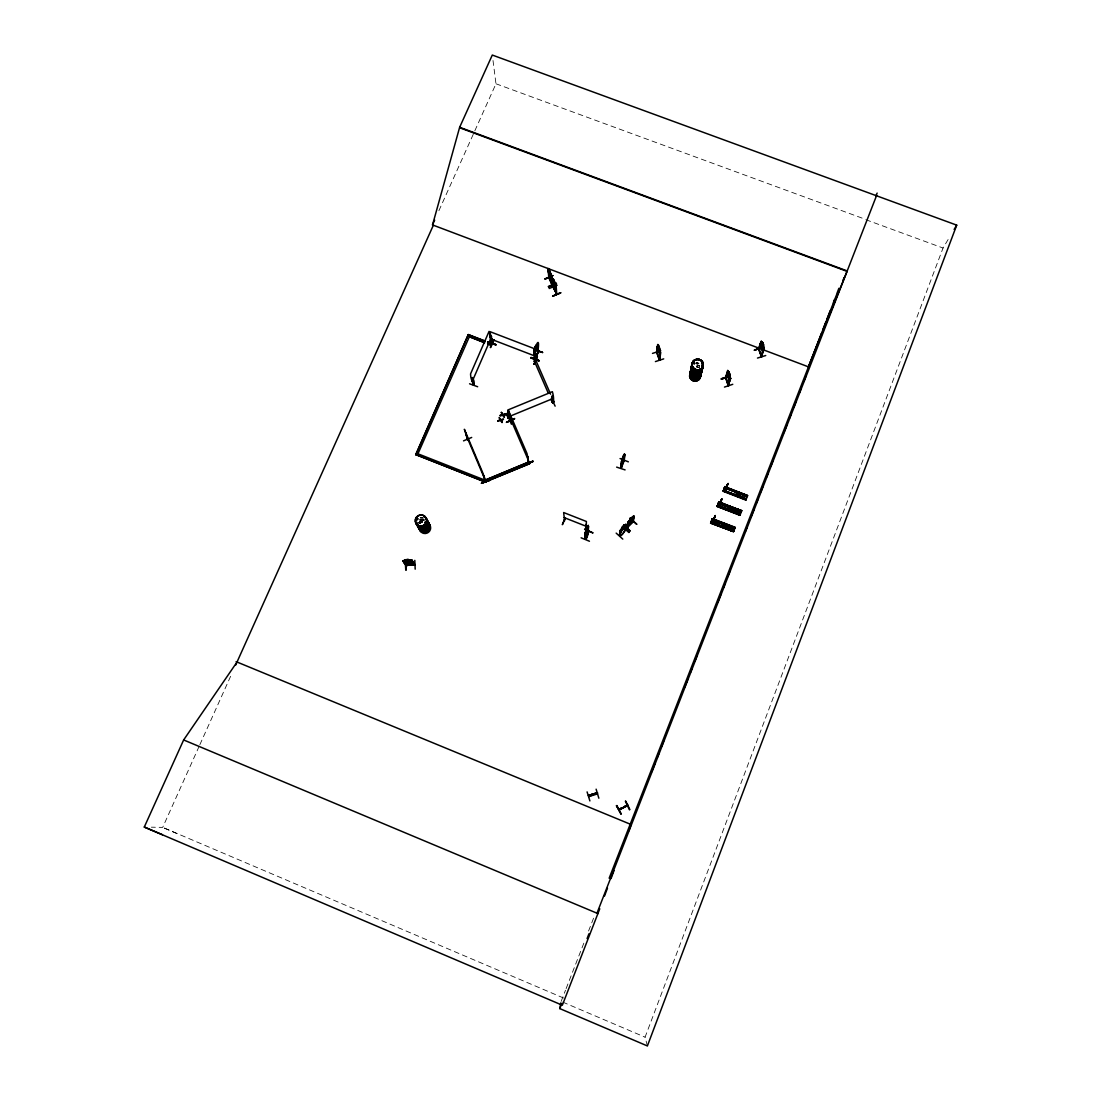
<?xml version="1.0" encoding="UTF-8"?>
<svg xmlns="http://www.w3.org/2000/svg" width="1101" height="1101" viewBox="0 0 1101 1101"><rect width="100%" height="100%" fill="white"/><g stroke="black" fill="none" stroke-linecap="round" stroke-linejoin="round"><path stroke-width="0.75" stroke-dasharray="5 3.75" d="M419.44 522.314L419.784 523.14M420.031 523.25L419.687 522.493M420.031 523.003L419.921 523.443A5.711 5.546 -25.1 0 1 422.33 521.778L419.756 523.608M647.388 1045.95L645.076 1037.17L943.034 248.028L949.874 236.591M698.364 365.312L696.961 364.844M561.125 1001.415L565.501 990.212M566.12 988.615L584.824 940.612M588.567 931.006L594.801 915.014M438.9 210.704L474.132 132.354M474.834 130.785L495.973 83.772L492.739 58.436M199.157 746.272L162.7 827.388L151.332 827.181M199.859 744.703L232.118 672.945M418.435 522.603L420.045 522.59M418.449 523.484L421.587 520.401L424.546 519.989A5.739 5.56 -25 0 0 418.504 523.553A5.643 5.477 -25 0 1 424.477 520.016M422.385 518.777L419.619 519.933A5.656 5.491 -24.9 0 1 423.816 518.805M697.373 363.013L695.887 363.027A5.67 5.409 7.8 0 1 698.805 363.371L695.915 363.055A5.574 5.326 7.8 0 1 698.805 363.33M423.197 517.47L421.655 517.511A5.698 5.519 -24.9 0 0 420.21 517.897L423.142 517.498A5.78 5.601 -24.9 0 0 420.265 517.965M423.018 520.044L424.546 520.002M495.973 83.772L865.592 219.388M865.826 219.691L943.034 248.028M563.588 998.029L162.7 827.388L179.642 834.737M562.68 1002.075L645.076 1037.17M698.406 365.188L699.685 365.972M419.385 522.411A5.643 5.477 -25 0 1 424.587 520.25M420.128 523.746A5.615 5.45 -25.1 0 1 422.44 521.998M420.018 523.622A5.711 5.546 -25.1 0 1 422.371 521.846A5.615 5.464 -25.1 0 0 420.004 523.525M419.756 520.154A5.643 5.477 -24.9 0 1 423.926 519.011M695.86 363.344A5.574 5.326 7.8 0 1 698.722 363.674M695.873 363.151A5.67 5.409 7.8 0 1 698.791 363.481M696.933 365.023A5.574 5.326 7.8 0 1 699.617 366.041M696.892 365.202A5.546 5.299 7.8 0 1 699.575 366.22M696.493 367.018A5.546 5.299 7.9 0 1 697.896 367.349M696.561 366.674A5.546 5.299 7.9 0 1 699.245 367.693M697.979 367.06L696.548 366.702A5.615 5.367 7.9 0 1 699.231 367.858L697.965 367.06"/><path stroke-width="1.5" d="M584.631 529.251L592.847 532.801M424.986 522.631L425.316 521.846M425.881 522.397L425.082 522.369M427.711 525.824L427.738 526.581M416.192 519.149L417.651 518.874M627.419 805.739L619.285 809.882M594.375 793.601L595.861 793.243L594.416 793.697M594.512 793.656L591.498 794.564M551.78 284.196L552.509 284.705M552.482 284.402L551.518 275.649L551.546 276.461M556.789 294.325L553.046 287.196L552.826 278.636M552.509 278.236L553.734 287.32M556.762 294.022L553.335 286.893M510.41 420.788L510.823 421.628L508.414 410.384L526.98 453.461L528.838 462.475M548.807 277.521L552.151 284.856L548.793 277.287M552.165 284.622L549.069 277.067L549.427 278.016M510.671 421.49L510.396 420.527M616.643 467.127L625.093 469.907M624.088 461.14C626.854 443.084 619.877 464.374 620.826 467.829M616.175 533.118L622.794 539.118M621.459 467.567L621.9 461.787M624.198 454.507L623.524 456.488C622.093 455.731 620.606 471.338 621.459 467.333M622.203 461.814L622.657 457.906M623.194 459.323L623.524 455.608M623.703 460.672L624.528 454.41L624.074 460.892M619.794 536.146C624.666 535.554 631.52 514.305 619.822 530.806L619.684 532.389L620.441 532.223M619.973 530.806L619.505 535.595M620.166 531.37L620.496 530.558L619.822 536.063M620.496 530.558L620.111 535.237M552.427 402.649L551.009 399.236M621.941 528.494L623.964 526.333M628.354 461.828L620.069 458.553M622.065 527.847L621.804 529.677L623.689 527.668L623.882 525.755L621.927 527.833M622.285 526.595L628.932 532.554M552.399 402.415L553.927 401.645L552.73 402.691M623.923 524.819L630.281 531.109L623.964 524.709M623.895 526.416L623.95 525.659M625.065 530.228L625.409 525.301C628.643 527.2 623.07 534.48 619.794 535.926M625.051 530.393L625.891 524.324M596.439 793.835L597.444 792.761L589.572 795.156M596.577 794.193L596.604 793.133M627.831 522.383L627.171 527.668L633.488 521.282L627.253 527.296M586.007 529.347L586.324 524.778M628.024 522.961L628.354 522.149L627.419 527.709M627.845 526.952L628.354 522.149M477.655 386.74L469.576 383.795M586.159 528.934L586.393 521.475L563.643 512.529L564.607 520.828M629.951 519.411L632.662 517.071L628.643 522.369M758.754 349.815L758.506 348.673L761.424 356.889M761.52 356.036L761.796 356.407M761.741 356.752L758.85 348.59M631.657 518.144L629.648 521.296L629.882 519.342L631.905 517.291M728.821 385.391L728.16 384.703M652.494 353.393L660.765 350.792M588.677 796.064L597.416 792.885L588.65 796.601M597.444 792.761L596.425 793.367M632.621 521.544L633.804 516.314L633.474 521.351M657.889 345.012L656.471 352.471C658.302 356.738 656.595 336.7 659.403 348.122M655.412 361.582L663.71 358.871M657.655 344.503L656.815 352.279L659.65 360.055L659.141 359.16M658.522 347.173L659.182 351.357L659.416 349.65M658.04 345.852L659.595 349.361M537.329 347.627L537.467 345.879L534.742 353.669M659.595 348.411L659.664 352.678L657.806 347.586M656.568 352.1L659.389 360.22L660.421 351.99M660.077 354.825L659.554 349.306M659.664 360.013L660.696 352.719M630.02 518.227L636.736 524.172M724.43 487.949L747.262 496.441L724.554 487.633L724.128 488.651L724.788 487.688M718.981 503.804L718.678 503.35M712.471 520.209L712.209 519.548L711.507 521.337M624.35 460.218L621.225 468.2M530.999 357.591L539.091 360.701L530.985 357.44M585.154 539.077L585.085 534.343M588.085 531.797L588.388 526.539L588.402 531.356M235.628 665.142L433.409 225.141L432.555 224.81L459.654 127.276L492.298 55.05L956.714 225.141L647.388 1045.95L559.803 1008.599L560.863 1002.846M491.197 344.352L491.39 343.416L488.28 342.218M535.237 359.187L538.527 351.618L537.646 344.062M473.416 385.033C474.93 385.378 470.292 380.244 470.554 373.913L489.064 331.387L491.858 343.842M473.884 385.24C467.966 371.464 476.389 380.189 473.526 385.199M535.306 358.802L534.412 354.605M724.706 488.514L725.642 488.472M597.526 793.835L596.701 793.463M597.389 793.477L588.553 795.61L589.599 796.229M506.942 414.279L508.098 413.77L506.942 414.279L508.359 410.976L508.387 413.109L508.359 410.976M508.634 415.462L507.203 415.572L507.822 413.37C511.332 407.865 504.932 426.252 509.405 413.687C514.676 435.569 507.726 408.898 509.804 414.994M507.396 414.458L508.813 411.155M507.368 416.426C509.378 415.683 506.364 417.141 508.277 413.549L508.373 412.847M507.203 415.572L507.644 413.591M508.098 413.77L507.657 415.751L509.254 415.16L508.249 415.517M507.63 417.706L508.07 415.738M509.515 414.554L508.359 415.077L508.786 413.136M508.084 417.885L508.524 415.903M508.813 415.256L509.24 413.315L508.538 413.728L509.405 413.687M587.934 529.278L588.292 527.792L585.003 535.953M627.639 804.996L619.161 809.841M619.01 809.538L620.193 808.836M724.018 525.438L724.155 526.457M725.876 526.223L725.545 525.026M736.459 493.867L737.574 492.959L738.441 494.101M623.95 457.424L621.253 463.92L624.432 455.91M701.02 372.386L700.773 371.932A5.601 5.354 7.9 0 1 698.612 378.606A5.601 5.354 7.9 0 1 691.456 377.781A5.601 5.354 7.9 0 1 690.974 370.913M692.281 365.078A5.588 5.34 7.8 0 0 692.777 371.945A5.588 5.34 7.8 0 0 699.919 372.757A5.588 5.34 7.8 0 0 701.901 366.179L702.163 366.853L701.764 365.986M692.79 363.165L693.974 362.49L694.359 363.757M692.006 369.303L691.951 368.546M725.16 488.514L724.43 488.651M534.329 349.953C532.017 357.151 540.949 328.428 537.852 351.797M728.284 376.941L721.458 379.005M417.885 519.108L417.183 519.892L416.247 519.121M725.848 377.505L727.816 370.748M725.765 378.372L728.325 385.818L725.862 377.588M728.091 371.477L725.683 378.331M724.458 387.084L732.757 384.304M728.133 371.808L728.724 372.854L729.055 371.821L729.784 375.372M728.807 372.826L729.055 371.821M729.11 372.565L729.619 374.464M728.958 371.849L729.949 374.519L729.564 378.593L727.651 373.459M728.05 385.157L730.513 377.973L728.38 385.763M725.518 377.698L727.706 370.349L730.596 378.386L728.105 385.033M552.509 402.622L553.39 402.388L552.633 395.603C551.229 408.732 555.565 402.14 552.385 391.695L507.864 409.985L509.969 420.458M534.467 349.788L534.962 347.297M621.817 460.782L621.308 461.966M761.3 347.902L754.474 350.09M758.41 348.934L761.259 341.104M761.575 342.15C760.53 339.136 756.249 361.541 761.672 342.452L762.277 343.457L762.676 342.37L763.681 345.026L763.007 349.292L761.066 344.186M535.857 350.173L542.6 352.485L535.65 350.173M762.718 343.127L763.323 344.709M761.066 356.187C760.942 353.132 765.223 348.494 763.736 348.687M761.548 355.733L764.025 348.59M761.273 356.752L764.245 348.934L763.351 345.962M530.943 357.674L539.063 360.619M538.912 361.1L530.82 357.963M581.122 537.811L589.448 541.238M710.572 523.126L733.514 531.632L710.585 523.071M733.789 530.916L710.888 522.328L733.913 530.613M734.752 528.411L712.099 519.204L711.59 520.429L734.862 528.108M712.306 518.681L735.179 527.296M718.747 502.345L741.702 510.644L718.719 502.441L719.022 501.712L717.136 506.501L740.023 514.993M717.48 505.62L740.436 513.919L717.439 505.717L740.092 514.828L741.689 510.671M727.087 487.991L725.022 486.504L723.137 491.294L745.845 500.115L746.272 499.001M747.331 496.234L724.651 487.399M746.079 499.496L747.538 495.739M715.196 515.64L714.48 517.47M715.251 515.529L714.618 517.112M599.77 908.765L562.336 1005.227L144.286 827.057L183.647 739.955L237.032 662.031M604.518 896.049L607.477 888.108M611.027 878.584L614 870.63M628.809 830.911L630.584 826.149M721.761 499.028L721.127 500.625M712.237 518.915L710.819 522.507M740.051 514.896L717.288 506.102L717.687 505.098M741.138 512.075L718.65 502.593L718.361 503.391L741.138 512.061L718.32 503.391M746.093 499.469L723.261 490.977L723.55 490.234L746.313 498.918M718.485 503.735L718.774 502.909M724.073 489.505L724.953 486.642L747.593 495.588L724.857 486.89M733.872 530.696L712.553 522.438L712.801 521.007M733.596 531.411L710.695 522.81L710.971 522.108L733.83 530.833M734.628 528.714L711.783 520.044L712.072 519.273M739.886 515.337L717.164 506.405M740.423 513.947L717.591 505.345M741.29 511.717L718.554 502.827L718.141 503.845M741.634 510.823L718.925 501.905M713.42 520.718L714.769 516.768L712.732 522.507L713.806 519.782M713.365 520.828L714.989 516.204M715.017 516.094L715.292 515.956M720.976 501.519L719.985 503.542M726.041 488.17L727.045 486.119M725.889 488.555L728.119 483.422L725.876 488.61M726.99 486.257L726.536 486.931M821.511 333.204L808.478 366.853L847.206 270.942L459.654 127.276M822.75 329.997L825.86 321.974M827.099 318.767L830.209 310.757M832.686 304.344L834.544 299.541M837.035 293.127L838.893 288.311M720.646 502.359L719.476 504.217M713.283 523.003L714.549 519.81M719.848 506.364L719.586 507.01L721.1 503.198M725.848 491.129L725.587 491.803L727.321 487.399M719.985 504.038L719.118 505.799L721.375 500.019L719.283 505.868M721.939 499.097L721.265 500.253M726.041 488.679L725.119 490.592L726.178 487.894M735.124 527.475L733.5 531.632L710.778 522.59M609.156 878.213L832.549 305.101M833.774 301.935L836.856 294.022M651.737 771.787L654.847 763.791M657.352 757.392L659.21 752.602M661.701 746.203L663.573 741.4M684.767 687.038L687.877 679.042M690.368 672.642L692.24 667.839M694.731 661.453L696.603 656.65M717.783 602.275L720.894 594.279M723.398 587.879L725.256 583.09M727.747 576.69L729.619 571.887M745.198 531.921L747.07 527.118M750.813 517.525L753.924 509.529M756.415 503.129L758.286 498.326M760.777 491.941L762.649 487.137M766.379 477.545L768.25 472.742M770.741 466.342L772.613 461.553M783.829 432.762L786.954 424.766M789.445 418.38L791.302 413.577M793.807 407.177L795.665 402.388M799.409 392.782L801.28 387.992M803.771 381.593L805.643 376.79M559.803 1008.599L561.661 1003.823M587.081 938.575L588.939 933.799M597.003 913.114L876.644 195.372M746.354 498.794L723.44 490.509L746.189 499.221M724.623 488.183L724.871 486.848M720.88 501.244L721.595 499.455M726.949 485.83L727.637 484.137M714.411 518.158L715.168 516.273M721.059 501.313L721.774 499.524M731.119 506.721L729.523 510.795M735.509 495.56L737.064 491.583M733.431 507.616L731.835 511.69M737.808 496.455L739.363 492.464M727.348 529.154L728.917 525.136M733.885 512.488L735.44 508.483M741.441 493.207L739.858 497.253M737.78 509.323L736.197 513.396M742.157 498.147L743.726 494.17M731.202 530.668L732.812 526.567M737.739 513.988L739.294 509.983M745.294 494.693L743.698 498.753M723.371 490.688L746.01 499.648M712.553 522.438L713.627 519.713M725.284 490.661L727.417 484.715M727.197 485.211L727.912 483.903M623.414 456.695L621.707 460.769M622.313 460.548L623.304 458.057M724.719 487.234L747.565 495.656M721.664 499.248L721.843 498.794M585.182 539.16C592.021 521.282 586.929 537.632 585.815 538.609M592.792 532.925L584.617 529.264M624.817 454.52L624.226 455.153M624.074 459.984L620.854 468.159L621.198 467.141M623.675 460.892L624.061 460.19M587.122 528.824L587.686 527.654L585.567 534.04L587.163 528.714M588.732 531.384C586.916 530.599 590.59 518.612 585.058 534.425M588.471 532.182C583.943 551.284 585.402 520.883 585.567 539.339M585.388 534.811L585.691 534.054M588.677 526.663L588.085 527.296M588.209 525.37L584.851 533.558L588.416 525.48M565.157 517.897L562.35 524.695L565.35 517.883M535.884 350.104L542.587 352.499M533.902 352.857L534.769 352.857L533.902 352.857L534.838 360.288L535.568 360.22M534.728 359.986L535.692 359.944M491.652 336.631L491.018 336.066L493.317 343.663M489.243 342.163L495.973 344.696L489.009 342.576M724.554 523.415L722.972 527.448M471.971 378.359L472.288 377.629M490.014 336.906L490.028 336.094L491.184 344.145M490.303 347.448L493.991 339.796M490.674 347.558L494.019 339.686M504.519 416.866L503.226 415.063L505.62 414.086L502.923 414.54L501.34 412.38L502.386 414.816L499.95 415.806L502.703 415.338L504.258 417.472M502.056 422.605L500.473 420.334L497.721 420.802L500.473 420.334M503.446 419.357L501.065 420.334L503.418 419.22L500.721 419.674L499.138 417.513L500.184 419.949L497.748 420.926M505.373 414.857L505.62 414.086M534.921 347.352L536.6 344.778L536.338 348.535L534.659 351.508M534.343 351.783L534.37 350.958L535.224 359.119M508.8 414.994L508.359 415.077M534.935 358.912L538.196 351.04M534.935 359.009L538.499 351.536M485.211 341.049L468.324 334.553L415.751 454.589L484.495 481.811L485.114 480.064L528.962 461.938L529.65 463.659L485.83 481.784L485.114 480.064M484.495 481.811L485.169 480.242L528.962 461.938M726.866 524.324L725.298 528.342M472.412 381.001L490.633 339.08M487.674 343.966L490.743 345.136L491.349 343.402M490.743 345.136L491.39 343.636M415.834 454.782L468.324 334.553M875.818 196.061L877.139 193.088M434.661 220.117L432.514 224.921L809.373 367.197M729.66 530.063L731.229 526.03M842.926 280.383L844.288 277.369M411.691 559.996L414.953 565.019L405.87 565.267M414.871 564.827L406.076 565.419L402.897 560.726M527.558 456.241L528.232 461.993M485.39 481.564L485.073 480.944M495.822 345.012L487.674 341.929M624.983 527.214L625.712 525.934M632.786 518.874L633.529 517.566L632.855 518.929M730.692 508.566L730.486 509.336M731.367 510.176L732.426 509.515M724.004 525.494L725.848 525.466M724.183 526.402L725.889 526.168M694.249 363.385L693.19 363.371M954.14 229.435L956.714 225.141M473.788 384.497L471.999 377.533M535.086 358.086L534.646 351.068M619.918 535.306L621.927 528.37M761.699 356.669L758.727 348.934M621.776 461.883L623.95 455.346L623.565 456.378M585.498 538.637L585.402 533.944M627.763 522.452L628.533 521.461M629.8 519.961L628.767 521.241L628.093 526.98M556.418 293.389L554.615 281.691M549.44 278.14L549.165 269.456L549.289 270.64M403.475 561.634L411.058 560.423L413.357 562.281L410.522 562.721M412.338 560.973L404.039 561.111L404.549 563.038M636.653 524.282L630.075 518.254M628.506 521.475L633.749 515.915L633.13 521.09M626.194 524.916L625.409 525.301M634.038 516.52L633.254 516.906M628.203 523.938L632.91 518.901L628.176 523.801M728.697 385.749L725.944 377.629M412.063 562.005L412.724 561.414L403.888 562.143M694.318 363.702L692.859 363.344M691.923 368.353L691.91 369.647M692.212 365.422A5.588 5.34 7.8 0 0 692.708 372.276A5.588 5.34 7.8 0 0 699.837 373.088A5.588 5.34 7.8 0 0 701.832 366.509L701.929 366.193A5.67 5.409 7.8 0 1 699.933 372.936A5.67 5.409 7.8 0 1 692.667 372.221A5.67 5.409 7.8 0 1 692.185 365.257A5.67 5.409 7.8 0 0 692.694 372.11A5.67 5.409 7.8 0 0 699.933 372.936A5.67 5.409 7.8 0 0 701.929 366.372M508.387 413.109L509.089 412.407M507.919 412.93L508.634 412.242M416.371 518.502L417.43 518.227M416.646 518.709L417.582 518.819M589.53 796.367L589.365 795.335M619.23 809.29L620.427 808.616L619.271 809.841M619.849 809.111L619.189 809.194M627.309 805.739L627.887 805.258L619.767 809.152M622.106 807.707L620.716 808.409L622.34 807.625M623.827 526.361L624.817 525.48L620.799 530.765M624.9 806.221L626.208 805.602L624.983 806.331M626.978 805.354L626.538 806.18L627.13 805.643M627.267 805.382L626.827 805.395M627.542 805.106L626.579 806.111M625.34 524.86L625.96 524.379M632.965 521.846L633.749 515.915L633.13 516.383M551.725 278.718C549.027 278.814 546.289 261.928 550.018 272.071M508.043 416.316L511.442 424.243M597.348 793.959L588.732 796.546M535.485 360.467L534.109 348.577L489.959 331.649L492.505 343.966M493.124 344.186L492.353 339.259M616.436 805.726L621.074 814.011L616.477 805.698M616.89 805.492L621.06 814.011M625.698 801.074L629.868 809.579M619.588 809.441L620.358 809.056M629.455 809.785L625.354 801.239M554.725 282.792L555.633 288.531M407.879 562.074L406.379 562.817L411.402 562.391L409.104 561.964M483.697 475.178L485.83 481.784M527.874 456.97L527.269 456.365M532.898 461.305L524.709 464.746L533.035 461.636M524.709 464.746L532.829 461.099M489.849 480.284L481.454 483.311L489.862 480.297M481.426 483.215L489.697 479.912M526.223 464.526L532.843 461.209M552.014 396.195L552.633 395.603M465.861 433.01L467.842 440.083L467.842 438.996M510.547 419.866L509.997 420.224M514.47 418.573L506.515 422.399L514.456 418.559M514.621 418.903L506.46 422.22M463.535 440.854L471.696 437.441M552.867 275.498L544.94 278.993L552.867 275.622M554.354 281.484L552.496 278.732L553.087 279.296M553.707 287.733L553.514 279.227L553.129 281.471L555.317 286.301M554.56 281.787L553.431 279.269M553.087 282.723L555.661 288.627M548.353 286.411L556.308 283.053M548.532 286.934L556.487 283.59L548.518 286.879M555.73 285.723L552.716 278.594M549.179 288.503L557.147 285.214M556.39 294.517L555.578 285.517M560.602 292.687L552.619 296.141L560.643 292.921M560.629 292.88L552.661 296.224M485.775 481.619L529.65 463.659M509.171 416.55L552.991 398.534M535.802 360.261L534.26 361.142L535.802 360.261L550.596 394.199M549.248 270.516L548.67 269.773M548.381 271.231L548.738 273.103M550.197 272.002L549.082 269.497M552.041 284.801L551.395 275.883L549.991 271.713M588.622 795.472L589.654 795.239M761.575 341.544L762.374 343.429M763.585 345.053L762.58 342.411M761.163 347.572L754.433 350.242M754.405 350.146L762.745 347.379M763.915 347.71L761.3 341.434M762.608 351.439L760.364 343.512L762.608 351.439L763.365 351.412M765.732 355.527L757.488 358.059M726.921 372.744L729.385 380.629L726.963 374.436M721.279 378.73L728.188 376.459L721.416 379.157M721.403 379.061L728.38 376.735M730.789 378.703L730.224 378.056M729.894 380.712L729.275 380.574M657.201 346.925L659.609 354.825M659.719 348.439L658.659 345.824M660.421 352.375L657.82 344.833M587.094 791.908L589.888 800.922M596.123 789.169L598.848 798.211M402.801 560.822L403.778 560.56M405.416 559.762L404.397 560.602L405.085 561.593L409.641 561.648L410.866 563.354L405.54 563.244L413.357 562.281M555.124 406.159L551.642 398.521M736.569 494.308L737.89 494.817M731.064 508.304L732.055 508.428M416.811 518.406L417.513 518.695M693.437 362.793L694.194 363.192M588.581 795.817L589.668 795.555M410.412 562.817L411.774 562.515L411.127 561.524L405.374 562.019L407.645 563.051M501.34 412.38L502.951 414.678L505.648 414.224M500.226 415.16L502.386 414.816M503.226 415.063L505.345 414.719M407.989 563.478L410.756 563.244M405.306 559.845L408.306 559.501L409.352 561.235L406.572 561.469L405.306 559.748L408.306 559.501M403.737 560.547L411.774 559.982L414.857 564.675M405.897 560.478L408.691 560.244M406.998 565.653L403.131 561.152L406.82 565.763M411.224 560.464C411.994 559.872 411.967 563.492 413.99 564.923M414.802 560.381L415.187 569.162M412.146 562.116L405.168 562.597M405.732 562.556L405.76 570.043L405.347 562.666L403.792 562.253M762.594 351.357L763.337 351.315M731.656 510.121L730.72 509.749M144.286 827.057L162.453 834.723M408.567 560.065L410.852 561.111L406.861 561.895L408.003 563.574M406.186 565.763L402.801 560.726M404.466 563.148L405.567 563.134M659.389 358.981L659.293 360.068M485.293 481.357L482.678 472.577L464.361 429.28L467.842 440.083M459.75 127.785L847.013 271.355M487.867 341.668L495.973 344.696M491.514 339.328L534.99 356.036M468.393 334.787L483.738 340.691M484.564 342.549L469.232 336.658L484.605 342.783M487.633 343.732L490.688 344.902M724.527 487.715L747.221 496.523M723.288 490.895L745.996 499.716M587.906 526.856L588.251 527.888M586.049 530.861L586.117 532.678L587.15 528.108M741.579 510.96L718.939 501.877L718.086 504.065M717.604 505.318L740.354 514.167M712.278 518.722L735.055 527.613M712.003 519.438L734.78 528.329M485.169 480.242L416.508 453.227M415.751 454.589L484.454 481.632M564.097 517.58L586.475 526.402M236.123 661.66L630.226 824.167M183.647 739.955L598.008 913.624M534.136 364.28L537.412 356.463M622.602 526.25L629.235 532.21M501.038 420.197L502.317 422M467.622 439.726L467.388 439.189M406.269 570.001L405.677 562.639M405.966 559.803L407.769 559.652M411.251 560.781L414.169 565.143M549.22 277.424L544.94 278.993M732.275 508.552L732.468 509.323M510.878 420.761L511.112 421.311M416.247 519.369L416.357 519.562A5.725 5.56 -24.8 0 1 417.1 518.282A5.808 5.629 -24.8 0 0 416.343 519.672M418.008 453.667L469.948 335.392M553.693 282.709L554.753 285.049L554.629 283.122M553.431 286.728L556.734 294.311L556.17 286.095M551.009 274.686L548.381 268.85L549.014 278.126M549.371 272.993L550.417 275.333L550.266 273.365M551.918 397.048L553.941 401.851M534.233 360.908L548.339 393.318M528.232 462.09L528.576 462.915L528.26 462.296M509.708 416.949L527.985 459.392M485.362 480.724L485.679 481.44M466.342 435.569L484.385 478.219M555.455 284.416L555.799 285.696M591.498 794.482L590.122 795.17L591.595 794.454M589.599 795.583L588.526 795.5M548.821 271.741L550.982 276.585L550.252 271.919M535.072 346.98L535.747 345.425M657.325 346.98L657.49 348.659M548.078 268.424L548.78 277.603M551.518 275.649L552.193 284.925M411.774 559.982L410.701 559.859M691.896 369.055L691.634 368.863A5.546 5.299 7.9 0 0 691.979 375.579A5.546 5.299 7.9 0 0 699.066 376.391A5.546 5.299 7.9 0 0 701.048 369.853M586.062 524.337L586.035 529.278M423.926 516.534A5.808 5.629 -24.8 0 1 427.271 522.947A5.588 5.422 -25.1 0 1 430.353 529.664A5.588 5.422 -25.1 0 1 423.802 533.407A5.588 5.422 -25.1 0 1 419.577 527.407M427.271 522.947A5.808 5.629 -24.8 0 1 421.325 527.448A5.808 5.629 -24.8 0 1 415.917 522.576M423.816 516.452A5.725 5.56 -24.8 0 1 427.119 522.782A5.725 5.56 -24.8 0 1 421.256 527.214A5.725 5.56 -24.8 0 1 415.917 522.411M425.826 518.543A5.698 5.533 -24.9 0 1 425.715 527.379A5.698 5.533 -24.9 0 1 417.045 525.177M416.687 523.773A5.698 5.533 -24.9 0 1 416.701 522.328M426.995 519.658A5.78 5.601 -24.9 0 1 423.816 528.576A5.78 5.601 -24.9 0 1 416.701 522.466M426.486 519.865A5.656 5.491 -24.9 0 1 425.757 529.03A5.656 5.491 -24.9 0 1 417.43 525.053M427.271 521.158A5.739 5.56 -25 0 1 428.771 528.163A5.643 5.477 -25 0 1 422.041 530.985A5.739 5.56 -25 0 1 418.105 524.957M427.862 522.424A5.629 5.464 -25.1 0 1 429.335 529.306A5.711 5.546 -25.1 0 1 422.66 532.237A5.711 5.546 -25.1 0 1 418.848 526.292A5.711 5.546 -25.1 0 0 422.66 532.237A5.711 5.546 -25.1 0 0 429.473 529.485A5.711 5.546 -25.1 0 0 427.986 522.507A5.711 5.546 -25.1 0 1 429.445 529.416A5.629 5.464 -25.1 0 1 422.646 532.086A5.629 5.464 -25.1 0 1 418.848 526.154M427.972 522.645A5.629 5.464 -25.1 0 1 427.257 531.769A5.629 5.464 -25.1 0 1 418.958 527.819M427.147 521.076A5.656 5.491 -25 0 1 426.417 530.242A5.656 5.491 -25 0 1 418.077 526.264M427.257 521.31A5.643 5.477 -25 0 1 428.743 528.205A5.739 5.56 -25 0 1 421.972 530.985A5.643 5.477 -25 0 1 418.242 525.053M426.582 520.071A5.643 5.477 -24.9 0 1 425.867 529.223A5.643 5.477 -24.9 0 1 417.554 525.246M701.86 369.537A5.574 5.326 7.8 0 1 695.034 375.469A5.574 5.326 7.8 0 1 691.841 367.101M702.796 365.518A5.615 5.367 7.8 0 1 695.928 371.491A5.615 5.367 7.8 0 1 692.722 363.069M701.612 362.958A5.615 5.367 7.8 0 1 702.383 364.17A5.698 5.436 7.8 0 0 701.654 363.027M702.823 365.725A5.684 5.436 7.8 0 1 695.873 371.78A5.684 5.436 7.8 0 1 692.612 363.247M701.626 363.137A5.684 5.436 7.8 0 1 702.397 364.362M702.837 365.615A5.698 5.436 7.8 0 1 695.887 371.67A5.698 5.436 7.8 0 1 692.625 363.137M702.713 365.849A5.615 5.354 7.8 0 1 696.575 371.945A5.615 5.354 7.8 0 1 691.951 364.624M700.91 373.473A5.519 5.271 7.9 0 1 694.167 379.35A5.519 5.271 7.9 0 1 691.015 371.065M700.965 370.184A5.546 5.299 7.9 0 1 696.038 377.588A5.546 5.299 7.9 0 1 690.74 370.308M691.428 369.096A5.546 5.299 7.9 0 1 692.433 368.106M701.062 370.046A5.615 5.367 7.9 0 1 696.066 377.547A5.615 5.367 7.9 0 1 690.685 370.17M691.387 368.945A5.615 5.367 7.9 0 1 692.405 367.94M700.58 371.821A5.519 5.285 7.9 0 1 698.626 378.331A5.519 5.285 7.9 0 1 691.566 377.519A5.519 5.285 7.9 0 1 691.084 370.734M701.832 371.092A5.56 5.312 7.8 0 1 694.318 375.4A5.56 5.312 7.8 0 1 691.827 367.28M728.628 373.143L729.068 377.271L728.628 373.143M762.167 343.773L761.562 345.508L762.498 347.971L763.103 346.237L762.167 343.773M537.343 356.325L534.026 364.252L537.343 356.325M536.049 346.072L535.21 350.214L536.049 346.072M625.024 527.186L620.317 532.223L625.024 527.186M552.674 280.934L553.032 282.792L552.674 280.934M420.128 526.044A5.753 5.574 -24.8 0 0 426.252 518.268A5.753 5.574 -24.8 0 0 416.453 517.112A5.753 5.574 -24.8 0 0 420.128 526.044M420.197 526.14A5.725 5.546 -24.8 0 0 426.293 518.406A5.725 5.546 -24.8 0 0 416.536 517.25A5.725 5.546 -24.8 0 0 420.197 526.14M693.245 367.927A5.629 5.381 7.8 0 0 702.892 366.592A5.643 5.395 7.8 0 0 696.754 359.256A5.643 5.395 7.8 0 0 693.245 367.94A5.643 5.395 7.8 0 0 702.878 366.661A5.629 5.381 7.8 0 0 696.754 359.27A5.629 5.381 7.8 0 0 693.245 367.927A5.643 5.395 7.8 0 0 702.892 366.592A5.615 5.354 7.8 0 0 696.754 359.284A5.615 5.354 7.8 0 0 693.272 367.913A5.615 5.354 7.8 0 0 702.865 366.578A5.643 5.395 7.8 0 0 696.74 359.325A5.643 5.395 7.8 0 0 693.231 368.009M693.231 368.092A5.615 5.367 7.8 0 0 702.837 366.757A5.615 5.367 7.8 0 0 696.713 359.449A5.615 5.367 7.8 0 0 693.231 368.092A5.615 5.354 7.8 0 0 702.823 366.757A5.615 5.354 7.8 0 0 696.713 359.463A5.615 5.354 7.8 0 0 693.231 368.092M693.121 380.74A5.505 5.257 7.9 0 0 700.566 376.473A5.505 5.271 7.9 0 1 693.121 380.753A5.505 5.271 7.9 0 1 690.657 372.689A5.505 5.257 7.9 0 0 693.121 380.74"/></g></svg>
